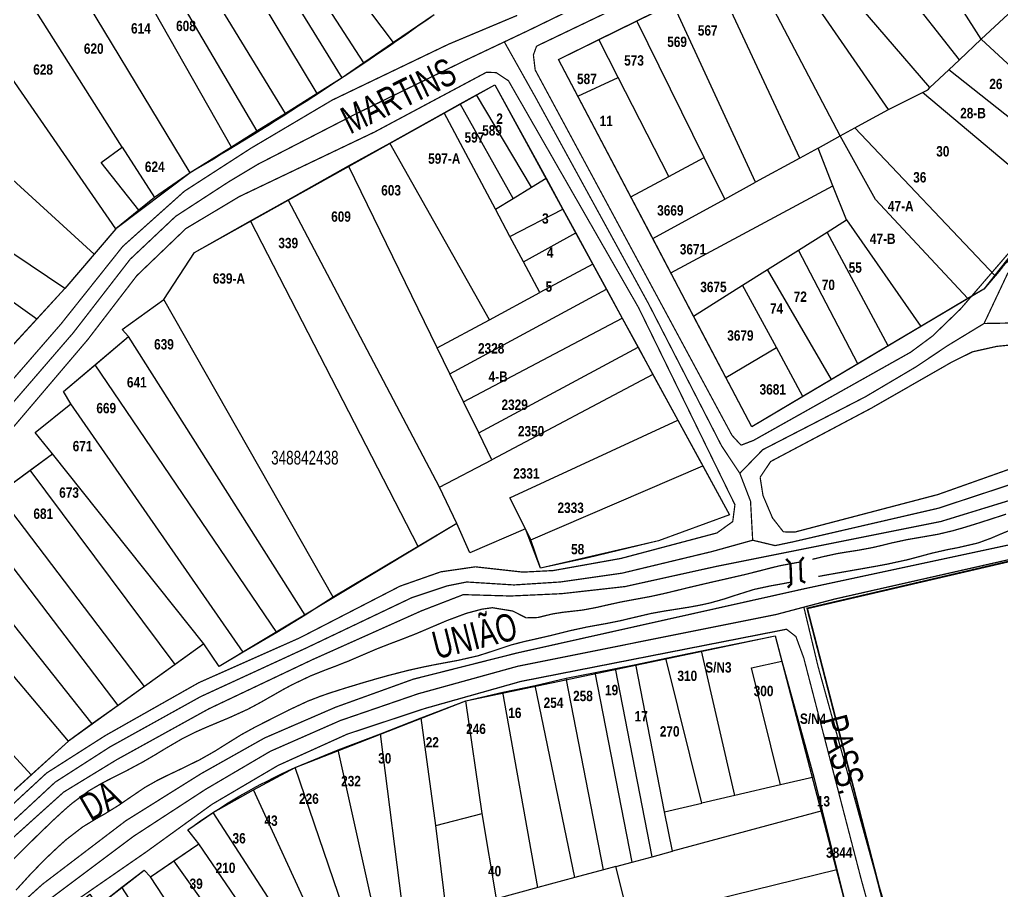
# Model space of a CAD drawing. Extents: x 203136 to 205923, y 4839890 to 4842982.
# Drawn here: x 205378 to 205520.8, y 4840300.8 to 4840427.4 of the extents above; entities that cross this region are included whole.
import ezdxf
from ezdxf.enums import TextEntityAlignment as Align

# ---------------------------------------------------------------- set-up
doc = ezdxf.new("R2010")
doc.units = 0
doc.header["$LTSCALE"] = 1.5
doc.header["$MEASUREMENT"] = 0
doc.linetypes.add('TRACO_13', pattern=[8, 5, -1, 1, -1])
doc.linetypes.add('TRACO_25', pattern=[8, 3, -1, 1, -1, 1, -1])
for name, color, linetype in [('CD_MALHA_LOTES', 40, 'CONTINUOUS'), ('CD_TXT_QUADRA', 7, 'CONTINUOUS'), ('HD-CURSO-PERENE', 170, 'CONTINUOUS'), ('HD-TXT-PERENE', 170, 'CONTINUOUS'), ('LM-LIM-SETOR-FISCAL', 7, 'CONTINUOUS'), ('RU-QUADRAS', 210, 'CONTINUOUS'), ('SV-EIXO-RUA-N-PAV', 6, 'CONTINUOUS'), ('SV-EIXO-RUA-PAV', 20, 'CONTINUOUS'), ('SV-PONTE-BUEIRO', 249, 'CONTINUOUS'), ('SV-RUA-NAO-PAV-S-GUIA-C-GUIA', 7, 'CONTINUOUS'), ('SV-RUA-PAVIM-S-GUIA-C-GUIA', 7, 'CONTINUOUS'), ('SV-TXT-RUA-N-PAV-S-GUIA-C-GUIA', 7, 'CONTINUOUS'), ('SV-TXT-RUA-PAV-S-GUIA-C-GUIA', 7, 'CONTINUOUS'), ('Th_NmrPort', 1, 'CONTINUOUS')]:
    doc.layers.add(name, color=color, linetype=linetype)
doc.styles.add('3488-42-2D_TXTB$0$ARIAL', font='ARIAL.TTF')
doc.styles.add('ARIAL', font='ARIAL.TTF')
doc.styles.get("Standard").update_dxf_attribs({"font": 'swisscbo.ttf'})
doc.linetypes.add('Limite', pattern='A,20,-3,[130,ltypeshp.shx,S=6.35,R=0,X=0,Y=0],-3,20', length=46)

msp = doc.modelspace()

# ---------------------------------------------------------------- linework, layer by layer
at = {"layer": 'CD_MALHA_LOTES', "linetype": 'Continuous', "flags": 128}
for points in [[(205517.7, 4840424.56), (205502.96, 4840447.72)], [(205428, 4840421.1), (205412.63, 4840444.85)], [(205424.86, 4840418.95), (205409.71, 4840443.43)], [(205514.52, 4840421.57), (205497.75, 4840442.93)], [(205421.19, 4840416.66), (205406.87, 4840440.47)], [(205510.24, 4840417.55), (205491.19, 4840439.67)], [(205416.58, 4840413.78), (205401.93, 4840437.76)], [(205504.19, 4840414.36), (205487.86, 4840438.06)], [(205402.73, 4840405.12), (205383.55, 4840436.93)], [(205497.17, 4840410.52), (205484.03, 4840435.66)], [(205432.31, 4840424.05), (205425.71, 4840432.84)], [(205491.32, 4840407.25), (205479.25, 4840433.14)], [(205399.79, 4840432.68), (205412.44, 4840411.2)], [(205392.89, 4840408.89), (205378.88, 4840430.98)], [(205408.77, 4840408.87), (205396.42, 4840430.66)], [(205467.66, 4840427.22), (205472.86, 4840429.77)], [(205484.91, 4840403.76), (205472.86, 4840429.77)], [(205391.97, 4840397), (205371.06, 4840427.19)], [(205438.2, 4840428.09), (205432.31, 4840424.05)], [(205462.13, 4840424.51), (205467.66, 4840427.22)], [(205477.42, 4840407.37), (205467.66, 4840427.22)], [(205517.7, 4840424.56), (205521.58, 4840428.2)], [(205459.07, 4840416.27), (205456.25, 4840421.62), (205462.13, 4840424.51)], [(205464.958295, 4840418.967544), (205462.13, 4840424.51)], [(205514.52, 4840421.57), (205517.7, 4840424.56)], [(205534.71, 4840408.81), (205517.7, 4840424.56)], [(205432.31, 4840424.05), (205428, 4840421.1)], [(205512.98, 4840420.12), (205514.52, 4840421.57)], [(205428, 4840421.1), (205424.86, 4840418.95)], [(205510.24, 4840417.55), (205512.98, 4840420.12)], [(205531.82, 4840405.17), (205512.98, 4840420.12)], [(205424.86, 4840418.95), (205421.19, 4840416.66)], [(205459.07, 4840416.27), (205464.958295, 4840418.967544)], [(205444.34, 4840416.45), (205447.04, 4840417.94)], [(205447.04, 4840417.94), (205454.46, 4840404.34)], [(205388.8, 4840393.3), (205363.38, 4840416.53)], [(205421.19, 4840416.66), (205416.58, 4840413.78)], [(205441.98, 4840415.14), (205444.34, 4840416.45)], [(205452.35, 4840403.06), (205444.34, 4840416.45)], [(205466.78, 4840401.63), (205459.07, 4840416.27)], [(205504.19, 4840414.36), (205509.15, 4840416.81)], [(205528.3, 4840400.75), (205509.15, 4840416.81)], [(205439.65, 4840413.84), (205441.98, 4840415.14)], [(205449.66, 4840401.42), (205441.98, 4840415.14)], [(205500.81, 4840412.52), (205504.19, 4840414.36)], [(205416.58, 4840413.78), (205412.44, 4840411.2)], [(205431.77, 4840409.47), (205439.65, 4840413.84)], [(205447.09, 4840399.86), (205439.65, 4840413.84)], [(205497.17, 4840410.52), (205499.3, 4840411.69)], [(205499.3, 4840411.69), (205500.81, 4840412.52)], [(205519.69, 4840390.18), (205499.3, 4840411.69)], [(205412.44, 4840411.2), (205408.77, 4840408.87)], [(205493.98, 4840408.7), (205497.17, 4840410.52)], [(205515.74, 4840386.86), (205502.33, 4840401.28), (205497.17, 4840410.52)], [(205389.82, 4840406.65), (205392.89, 4840408.89)], [(205392.89, 4840408.89), (205397.58, 4840401.56)], [(205408.77, 4840408.87), (205402.73, 4840405.12)], [(205425.76, 4840406.14), (205431.77, 4840409.47)], [(205446.25, 4840383.79), (205431.77, 4840409.47)], [(205493.98, 4840408.7), (205491.32, 4840407.25)], [(205496.14, 4840403.24), (205493.98, 4840408.7)], [(205384.55, 4840388.32), (205356.64, 4840407.07)], [(205472.29, 4840404.6), (205477.42, 4840407.37)], [(205480.41, 4840401.3), (205477.42, 4840407.37)], [(205491.32, 4840407.25), (205484.91, 4840403.76)], [(205395.29, 4840399.7), (205389.82, 4840406.65)], [(205417, 4840401.22), (205425.76, 4840406.14)], [(205438.66, 4840379.7), (205425.76, 4840406.14)], [(205402.73, 4840405.12), (205397.58, 4840401.56)], [(205452.35, 4840403.06), (205454.46, 4840404.34)], [(205454.46, 4840404.34), (205456.9, 4840399.85)], [(205466.78, 4840401.63), (205472.29, 4840404.6)], [(205380.49, 4840383.88), (205353.72, 4840402.96)], [(205449.66, 4840401.42), (205452.35, 4840403.06)], [(205472.57, 4840390.63), (205496.14, 4840403.24)], [(205480.41, 4840401.3), (205484.91, 4840403.76)], [(205498.13, 4840398.31), (205496.14, 4840403.24)], [(205397.58, 4840401.56), (205395.29, 4840399.7)], [(205447.09, 4840399.86), (205449.66, 4840401.42)], [(205469.95, 4840395.6), (205466.78, 4840401.63)], [(205411.54, 4840398.15), (205417, 4840401.22)], [(205438.96, 4840359.47), (205417, 4840401.22)], [(205469.95, 4840395.6), (205480.41, 4840401.3)], [(205395.29, 4840399.7), (205391.97, 4840397)], [(205449.2, 4840395.91), (205447.09, 4840399.86)], [(205449.2, 4840395.91), (205456.9, 4840399.85)], [(205456.9, 4840399.85), (205458.77, 4840396.43)], [(205403.39, 4840393.58), (205411.54, 4840398.15)], [(205435.87, 4840350.83), (205411.54, 4840398.15)], [(205495.29, 4840396.53), (205498.13, 4840398.31)], [(205498.13, 4840398.31), (205508.89, 4840382.8)], [(205391.97, 4840397), (205388.8, 4840393.3)], [(205451.17, 4840392.2), (205449.2, 4840395.91)], [(205451.17, 4840392.2), (205458.77, 4840396.43)], [(205458.77, 4840396.43), (205461.25, 4840391.87)], [(205491.15, 4840393.92), (205495.29, 4840396.53)], [(205504.15, 4840379.99), (205495.29, 4840396.53)], [(205472.57, 4840390.63), (205469.95, 4840395.6)], [(205388.8, 4840393.3), (205384.55, 4840388.32)], [(205398.94, 4840386.74), (205403.39, 4840393.58)], [(205486.61, 4840391.07), (205491.15, 4840393.92)], [(205499.74, 4840377.37), (205491.15, 4840393.92)], [(205453.55, 4840387.73), (205451.17, 4840392.2)], [(205461.25, 4840391.87), (205453.55, 4840387.73)], [(205461.25, 4840391.87), (205463.22, 4840388.25)], [(205475.89, 4840384.32), (205472.57, 4840390.63)], [(205483.01, 4840388.8), (205486.61, 4840391.07)], [(205495.93, 4840375.12), (205486.61, 4840391.07)], [(205519.69, 4840390.18), (205518.06, 4840388.23), (205515.74, 4840386.86)], [(205475.89, 4840384.32), (205483.01, 4840388.8)], [(205487.93, 4840379.75), (205483.01, 4840388.8)], [(205384.55, 4840388.32), (205380.49, 4840383.88)], [(205440.49, 4840375.94), (205463.22, 4840388.25)], [(205446.25, 4840383.79), (205453.55, 4840387.73)], [(205463.22, 4840388.25), (205465.52, 4840384.03)], [(205392.85, 4840382.4), (205398.94, 4840386.74)], [(205423.54, 4840343.51), (205398.94, 4840386.74)], [(205515.74, 4840386.86), (205508.89, 4840382.8)], [(205480.6, 4840375.39), (205475.89, 4840384.32)], [(205380.49, 4840383.88), (205376.66, 4840379.7)], [(205438.66, 4840379.7), (205446.25, 4840383.79)], [(205442.46, 4840371.89), (205465.52, 4840384.03)], [(205465.52, 4840384.03), (205467.83, 4840379.8)], [(205508.89, 4840382.8), (205504.15, 4840379.99)], [(205388.93, 4840377.25), (205393.81, 4840381.38)], [(205393.81, 4840381.38), (205392.85, 4840382.4)], [(205419.48, 4840340.9), (205393.81, 4840381.38)], [(205504.15, 4840379.99), (205499.74, 4840377.37)], [(205440.49, 4840375.94), (205438.66, 4840379.7)], [(205444.67, 4840367.36), (205467.83, 4840379.8)], [(205467.83, 4840379.8), (205469.99, 4840375.84)], [(205480.6, 4840375.39), (205487.93, 4840379.75)], [(205491.78, 4840372.66), (205487.93, 4840379.75)], [(205384.33, 4840373.36), (205388.93, 4840377.25)], [(205415.34, 4840338.38), (205388.93, 4840377.25)], [(205499.74, 4840377.37), (205495.93, 4840375.12)], [(205442.46, 4840371.89), (205440.49, 4840375.94)], [(205469.99, 4840375.84), (205446.58, 4840363.45)], [(205469.99, 4840375.84), (205473.6, 4840369.21)], [(205484.35, 4840368.26), (205480.6, 4840375.39)], [(205495.93, 4840375.12), (205491.78, 4840372.66)], [(205385.4, 4840371.56), (205384.33, 4840373.36)], [(205380.25, 4840367.43), (205385.4, 4840371.56)], [(205410.46, 4840335.49), (205385.4, 4840371.56)], [(205444.67, 4840367.36), (205442.46, 4840371.89)], [(205491.78, 4840372.66), (205484.35, 4840368.26)], [(205449.19, 4840357.94), (205473.6, 4840369.21)], [(205473.6, 4840369.21), (205477.22, 4840362.57)], [(205382.74, 4840364.31), (205380.25, 4840367.43)], [(205446.58, 4840363.45), (205444.67, 4840367.36)], [(205379.49, 4840361.93), (205382.74, 4840364.31)], [(205404.76, 4840336.69), (205382.74, 4840364.31)], [(205438.96, 4840359.47), (205446.58, 4840363.45)], [(205374.8, 4840358.49), (205379.49, 4840361.93)], [(205400.56, 4840333.69), (205379.49, 4840361.93)], [(205452.26, 4840351.81), (205477.22, 4840362.57)], [(205477.22, 4840362.57), (205481.1, 4840355.44)], [(205441.52, 4840354.19), (205438.96, 4840359.47)], [(205396.12, 4840330.51), (205374.8, 4840358.49)], [(205451.45, 4840353.44), (205449.19, 4840357.94)], [(205392.3, 4840327.77), (205371, 4840355.71)], [(205481.1, 4840355.44), (205470.79, 4840351.66)], [(205441.52, 4840354.19), (205435.87, 4840350.83)], [(205443.39, 4840349.92), (205441.52, 4840354.19)], [(205451.45, 4840353.44), (205443.39, 4840349.92)], [(205452.26, 4840351.81), (205451.45, 4840353.44)], [(205388.53, 4840325.08), (205366.72, 4840352.54)], [(205453.63, 4840347.7), (205452.26, 4840351.81)], [(205470.79, 4840351.66), (205460.57, 4840349.2)], [(205435.87, 4840350.83), (205423.54, 4840343.51)], [(205385.07, 4840322.56), (205362.99, 4840348.72)], [(205460.57, 4840349.2), (205453.63, 4840347.7)], [(205423.54, 4840343.51), (205419.48, 4840340.9)], [(205379.67, 4840317.67), (205356.88, 4840342.47)], [(205419.48, 4840340.9), (205415.34, 4840338.38)], [(205415.34, 4840338.38), (205410.46, 4840335.49)], [(205477.02, 4840335.71), (205487.74, 4840337.88)], [(205487.74, 4840337.88), (205488.72, 4840334.21)], [(205404.76, 4840336.69), (205400.56, 4840333.69)], [(205406.97, 4840333.42), (205404.76, 4840336.69)], [(205471.86, 4840334.63), (205477.02, 4840335.71)], [(205481.9, 4840314.69), (205477.02, 4840335.71)], [(205410.46, 4840335.49), (205406.97, 4840333.42)], [(205467.49, 4840333.72), (205471.86, 4840334.63)], [(205477.11, 4840313.58), (205471.86, 4840334.63)], [(205400.56, 4840333.69), (205396.12, 4840330.51)], [(205461.6, 4840332.53), (205464.55, 4840333.11)], [(205464.55, 4840333.11), (205467.49, 4840333.72)], [(205469.88, 4840305.78), (205464.55, 4840333.11)], [(205471.69, 4840312.33), (205467.49, 4840333.72)], [(205484.3, 4840333.25), (205488.72, 4840334.21)], [(205488.5, 4840316.21), (205484.3, 4840333.25)], [(205488.72, 4840334.21), (205493.36, 4840317.33)], [(205452.87, 4840330.67), (205457.38, 4840331.71)], [(205457.38, 4840331.71), (205461.6, 4840332.53)], [(205462.81, 4840303.87), (205457.38, 4840331.71)], [(205466.97, 4840304.99), (205461.6, 4840332.53)], [(205396.12, 4840330.51), (205392.3, 4840327.77)], [(205448.16, 4840329.69), (205452.87, 4840330.67)], [(205458.65, 4840302.75), (205452.87, 4840330.67)], [(205442.81, 4840328.43), (205448.16, 4840329.69)], [(205453.27, 4840301.29), (205448.16, 4840329.69)], [(205392.3, 4840327.77), (205388.53, 4840325.08)], [(205436.33, 4840325.94), (205442.81, 4840328.43)], [(205445.16, 4840312.05), (205442.81, 4840328.43)], [(205430.39, 4840323.65), (205436.33, 4840325.94)], [(205438.44, 4840310.33), (205436.33, 4840325.94)], [(205388.53, 4840325.08), (205385.07, 4840322.56)], [(205424.25, 4840321.29), (205430.39, 4840323.65)], [(205433.83, 4840296.6), (205430.39, 4840323.65)], [(205385.07, 4840322.56), (205379.67, 4840317.67)], [(205417.99, 4840318.75), (205424.25, 4840321.29)], [(205429.8, 4840296.47), (205424.25, 4840321.29)], [(205411.97, 4840315.52), (205417.99, 4840318.75)], [(205425.66, 4840296.34), (205417.99, 4840318.75)], [(205379.67, 4840317.67), (205375.4, 4840313.81)], [(205493.36, 4840317.33), (205488.5, 4840316.21)], [(205493.36, 4840317.33), (205494.58, 4840312.45)], [(205488.5, 4840316.21), (205481.9, 4840314.69)], [(205406.1, 4840312.21), (205411.97, 4840315.52)], [(205420.82, 4840296.24), (205411.97, 4840315.52)], [(205481.9, 4840314.69), (205477.11, 4840313.58)], [(205471.69, 4840312.33), (205477.11, 4840313.58)], [(205402.43, 4840309.67), (205406.1, 4840312.21)], [(205421.03, 4840289.16), (205406.1, 4840312.21)], [(205438.44, 4840310.33), (205445.16, 4840312.05)], [(205447.24, 4840299.66), (205445.16, 4840312.05)], [(205472.82, 4840306.57), (205471.69, 4840312.33)], [(205494.58, 4840312.45), (205472.82, 4840306.57)], [(205494.58, 4840312.45), (205496.69, 4840303.93)], [(205439.99, 4840297.71), (205438.44, 4840310.33)], [(205404.03, 4840307.66), (205402.43, 4840309.67)], [(205400.39, 4840305.18), (205404.03, 4840307.66)], [(205422.63, 4840280.42), (205404.03, 4840307.66)], [(205466.97, 4840304.99), (205469.88, 4840305.78)], [(205469.88, 4840305.78), (205472.82, 4840306.57)], [(205396.98, 4840302.85), (205400.39, 4840305.18)], [(205418.98, 4840279.13), (205400.39, 4840305.18)], [(205464.61, 4840304.35), (205462.81, 4840303.87)], [(205464.61, 4840304.35), (205466.97, 4840304.99)], [(205466.25, 4840297.82), (205464.61, 4840304.35)], [(205392.84, 4840301.34), (205396.06, 4840303.84)], [(205396.06, 4840303.84), (205396.98, 4840302.85)], [(205413.73, 4840277.28), (205396.98, 4840302.85)], [(205462.81, 4840303.87), (205458.65, 4840302.75)], [(205466.58, 4840296.54), (205496.69, 4840303.93)], [(205496.69, 4840303.93), (205498.48, 4840296.7)], [(205458.65, 4840302.75), (205453.27, 4840301.29)], [(205389.32, 4840298.61), (205392.84, 4840301.34)], [(205409.4, 4840275.75), (205392.84, 4840301.34)], [(205453.27, 4840301.29), (205447.24, 4840299.66)]]:
    msp.add_lwpolyline(points, dxfattribs=at)
at = {"layer": 'CD_MALHA_LOTES', "linetype": 'Continuous'}
msp.add_lwpolyline([(205472.29, 4840404.6), (205464.958295, 4840418.967544)], dxfattribs=at)
at = {"layer": 'CD_MALHA_LOTES', "linetype": 'Continuous', "flags": 128}
for points in [[(205509.15, 4840416.81, 0.1482851307), (205510.24, 4840417.55)], [(205528.3, 4840400.75, -0.0141863955), (205519.69, 4840390.18)]]:
    msp.add_lwpolyline(points, format="xyb", dxfattribs=at)
at = {"layer": 'HD-CURSO-PERENE', "const_width": 0.18}
for points in [[(205521.3, 4840355.55), (205518.446099, 4840354.627485), (205517.017034, 4840354.170714), (205514.973619, 4840353.542157), (205513.528946, 4840353.134372), (205511.41, 4840352.63), (205508.454525, 4840352.115421), (205506.975574, 4840351.86287), (205504.776989, 4840351.389238), (205503.31978, 4840351.030454), (205501.859516, 4840350.687398), (205499.722666, 4840350.292093), (205498.239065, 4840350.065262), (205496.758822, 4840349.821443), (205494.618317, 4840349.353218), (205493.161764, 4840348.990808)], [(205522.847123, 4840353.62334), (205520.536049, 4840352.670206), (205519.155024, 4840352.076409), (205517.21, 4840351.36), (205514.293179, 4840350.683474), (205512.81438, 4840350.40609), (205510.451436, 4840349.86551), (205509.003614, 4840349.472803), (205507.01, 4840348.94), (205504.079696, 4840348.300265), (205502.604257, 4840348.024744), (205500.432653, 4840347.638299), (205497.477949, 4840347.120875), (205495.482851, 4840346.768015), (205494.007393, 4840346.496364)], [(205491.41, 4840348.61), (205488.500662, 4840348.073101), (205487.042843, 4840347.719224), (205485.590005, 4840347.340447), (205483.242828, 4840346.751784), (205480.319402, 4840346.07965), (205478.327795, 4840345.626851), (205475.406892, 4840344.942434), (205473.112317, 4840344.382053), (205471.653488, 4840344.030498), (205469.7, 4840343.6), (205466.752837, 4840343.05618), (205465.277211, 4840342.778716), (205463.229799, 4840342.328281), (205461.762888, 4840341.992083), (205459.79, 4840341.62), (205456.842272, 4840341.285611), (205455.343486, 4840341.049282), (205453.286649, 4840340.536704), (205451.56, 4840340.49), (205449.61, 4840341.48), (205446.658333, 4840341.959682), (205445.118699, 4840341.743446), (205442.855287, 4840341.137041), (205440.060956, 4840340.090228), (205438.13523, 4840339.272923), (205436.755896, 4840338.681032), (205435.369004, 4840338.101295), (205433.419429, 4840337.338942), (205432.015244, 4840336.811219), (205429.98, 4840336.02), (205427.22311, 4840334.838156), (205425.844153, 4840334.246851), (205423.770927, 4840333.42751), (205422.366233, 4840332.899462), (205420.26, 4840332.06), (205417.553739, 4840330.76799), (205416.231205, 4840330.0563), (205414.257433, 4840328.93184), (205412.954708, 4840328.186666), (205411.13, 4840327.21), (205408.401815, 4840325.968694), (205407.015427, 4840325.391122), (205404.856277, 4840324.484303), (205403.486354, 4840323.870702), (205401.62, 4840322.94), (205399.031193, 4840321.42615), (205397.750858, 4840320.642598), (205395.880985, 4840319.550894), (205393.234983, 4840318.136752), (205391.264495, 4840317.148667), (205389.92814, 4840316.462219), (205388, 4840315.34), (205385.596857, 4840313.548128), (205384.459258, 4840312.56352), (205382.888431, 4840311.118975), (205380.728419, 4840309.038985), (205379.191266, 4840307.528023), (205378.126977, 4840306.47084), (205377.069634, 4840305.406493)], [(205490.07, 4840345.68), (205488.594519, 4840345.401554), (205487.115477, 4840345.139843), (205484.69, 4840344.62), (205481.830076, 4840343.719626), (205480.405444, 4840343.244878), (205478.291238, 4840342.652439), (205476.825792, 4840342.32952), (205475.348985, 4840342.056107), (205473.166076, 4840341.709833), (205471.683469, 4840341.479275), (205469.7, 4840341.12), (205466.780134, 4840340.433623), (205465.320662, 4840340.084898), (205463.328116, 4840339.68034), (205461.850836, 4840339.417329), (205460.374993, 4840339.149024), (205458.068121, 4840338.648274), (205455.156625, 4840337.922601), (205452.844613, 4840337.392963), (205451.379708, 4840337.066465), (205449.42, 4840336.56), (205446.572689, 4840335.6119), (205444.6, 4840334.98), (205441.677674, 4840334.311823), (205440.199992, 4840334.039953), (205438.174602, 4840333.661566), (205436.704138, 4840333.364638), (205434.36, 4840332.84), (205431.455097, 4840332.090997), (205430.010076, 4840331.687327), (205428.020061, 4840331.110793), (205425.148816, 4840330.241541), (205423.169933, 4840329.611327), (205421.749842, 4840329.124538), (205419.83, 4840328.38), (205417.114361, 4840327.110197), (205415.77536, 4840326.43074), (205413.548149, 4840325.305803), (205412.210509, 4840324.625683), (205410.17, 4840323.51), (205407.623268, 4840321.923113), (205406.353291, 4840321.124112), (205404.125354, 4840319.86172), (205401.430198, 4840318.541094), (205399.26237, 4840317.513745), (205397.920641, 4840316.839438), (205396.14, 4840315.83), (205393.659593, 4840314.145063), (205392.426304, 4840313.288939), (205390.339134, 4840312.003664), (205389.03137, 4840311.265104), (205387.13, 4840310.11), (205384.756857, 4840308.278831), (205383.634784, 4840307.276523), (205382.160089, 4840305.885828), (205381.091169, 4840304.83332), (205379.47, 4840303.15), (205377.450844, 4840300.931009)]]:
    msp.add_lwpolyline(points, dxfattribs=at)
at = {"layer": 'LM-LIM-SETOR-FISCAL', "linetype": 'Limite', "ltscale": 0.1, "flags": 128}
msp.add_lwpolyline([(205796.637551, 4840879.134685, 0.25, 0.25, 0), (205808.48727, 4840856.309356, 0.25, 0.25, 0), (205816.796096, 4840831.429166, 0.25, 0.25, 0), (205829.551494, 4840801.498184, 0.25, 0.25, 0), (205834.603136, 4840789.879406, 0.25, 0.25, 0), (205840.59, 4840778.23, 0.25, 0.25, 0), (205847.483918, 4840761.167439, 0.25, 0.25, 0), (205854.08, 4840746.99, 0.25, 0.25, 0), (205877.51, 4840691.54, 0.25, 0.25, 0), (205884.885858, 4840672.908494, 0.25, 0.25, 0), (205901.13444, 4840629.162311, 0.25, 0.25, 0), (205904.259167, 4840621.03802, 0.25, 0.25, 0), (205906.967264, 4840612.705414, 0.25, 0.25, 0), (205909.675361, 4840602.289656, 0.25, 0.25, 0), (205911.34, 4840594.51, 0.25, 0.25, 0), (205912.69, 4840584.83, 0.25, 0.25, 0), (205913.98, 4840572.23, 0.25, 0.25, 0), (205913.32, 4840564.48, 0.25, 0.25, 0), (205914.03, 4840545.8, 0.25, 0.25, 0), (205913.91, 4840549.03, 0.25, 0.25, 0), (205914.63, 4840531, 0.25, 0.25, 0), (205917.39, 4840498.82, 0.25, 0.25, 0), (205919.73, 4840454.56, 0.25, 0.25, 0), (205923.14, 4840407.79, 0.25, 0.25, 0), (205897.79, 4840407.51, 0.25, 0.25, 0), (205858.91, 4840407.06, 0.25, 0.25, 0), (205796.08, 4840405.24, 0.25, 0.25, 0), (205764.26, 4840405.98, 0.25, 0.25, 0), (205736.74, 4840400.96, 0.25, 0.25, 0), (205726.05, 4840399.81, 0.25, 0.25, 0), (205697.41, 4840396.68, 0.25, 0.25, 0), (205662.09, 4840393.46, 0.25, 0.25, 0), (205636.95, 4840391.19, 0.25, 0.25, 0), (205616.4, 4840390.16, 0.25, 0.25, 0), (205576.04, 4840387.63, 0.25, 0.25, 0), (205567, 4840387.4, 0.25, 0.25, 0), (205549.68, 4840367.85, 0.25, 0.25, 0), (205538.067517, 4840352.483878, 0.25, 0.25, 0), (205492.4, 4840341.86, 0.25, 0.25, 0), (205506.65, 4840286.68, 0.25, 0.25, 0), (205534.31, 4840190.98, 0.25, 0.25, 0), (205544.65, 4840144.32, 0.25, 0.25, 0), (205560.85, 4840102.55, 0.25, 0.25, 0), (205560.78, 4840096.06, 0.25, 0.25, 0), (205552, 4840082.31, 0.25, 0.25, 0), (205542.1, 4840064.81, 0.25, 0.25, 0), (205533.33, 4840045.06, 0.25, 0.25, 0), (205512.8, 4840009.23, 0.25, 0.25, 0), (205504.55, 4839990.93, 0.25, 0.25, 0), (205495.61, 4839960.4, 0.25, 0.25, 0), (205494.7, 4839946.99, 0.25, 0.25, 0), (205488.84, 4839943.92, 0.25, 0.25, 0), (205481.22, 4839947.04, 0.25, 0.25, 0), (205441.48, 4839954.26, 0.25, 0.25, 0), (205421.36, 4839957.89, 0.25, 0.25, 0), (205314.35, 4839973.26, 0.25, 0.25, 0), (205291.86, 4839974.37, 0.25, 0.25, 0), (205200.91, 4839976.33, 0.25, 0.25, 0), (205183.28, 4839976.72, 0.25, 0.25, 0), (205166.57, 4839976.23, 0.25, 0.25, 0), (205097.95, 4839974.93, 0.25, 0.25, 0), (205037.73, 4839972.91, 0.25, 0.25, 0), (204995.55, 4839971.58, 0.25, 0.25, 0), (204940.72, 4839991.63, 0.25, 0.25, 0), (204932.09, 4839998.44, 0.25, 0.25, 0), (204928.74, 4839994.95, 0.25, 0.25, 0), (204913.47, 4839976.19, 0.25, 0.25, 0), (204908.3, 4839968.72, 0.25, 0.25, 0), (204905.09, 4839962.5, 0.25, 0.25, 0), (204893.29, 4839968.65, 0.25, 0.25, 0), (204883.26, 4839970.95, 0.25, 0.25, 0), (204868.8, 4839976.99, 0.25, 0.25, 0), (204861.053542, 4839982.681503, 0.25, 0.25, 0), (204800.909102, 4839981.356998, 0.25, 0.25, 0), (204731.877092, 4839979.439442, 0.25, 0.25, 0), (204696.03, 4839979.76, 0.25, 0.25, 0), (204664.74, 4839978.06, 0.25, 0.25, 0), (204636.84, 4839977.55, 0.25, 0.25, 0), (204557.699106, 4839978.800257, 0.25, 0.25, 0), (204516.152063, 4839974.32596, 0.25, 0.25, 0), (204352.520633, 4839956.428773, 0.25, 0.25, 0), (204250.25099, 4839944.923438, 0.25, 0.25, 0), (204195.281056, 4839939.809956, 0.25, 0.25, 0), (204097.805302, 4839928.943806, 0.25, 0.25, 0), (204039.000257, 4839922.551953, 0.25, 0.25, 0), (204030.690849, 4839922.551953, 0.25, 0.25, 0), (203988.15, 4839917.93, 0.18, 0.18, 0), (203988.14, 4839917.59, 0.25, 0.25, 0), (203919.472612, 4839909.768248, 0.25, 0.25, 0), (203890.070089, 4839906.572321, 0.25, 0.25, 0), (203815.393881, 4839897.540816, 0.25, 0.25, 0), (203772.628171, 4839890.109255, 0.25, 0.25, 0), (203777.302692, 4839897.541428, 0.25, 0.25, 0), (203783.27, 4839903.66, 0.25, 0.25, 0), (203892.75, 4840066.08, 0.25, 0.25, 0), (203872.83, 4840076.81, 0.25, 0.25, 0), (203836.8, 4840099.66, 0.25, 0.25, 0), (203772.86, 4840143.28, 0.25, 0.25, 0), (203681.29, 4840204.82, 0.25, 0.25, 0), (203664.64, 4840215.67, 0.25, 0.25, 0), (203605.82, 4840255.28, 0.25, 0.25, 0), (203559.67, 4840284.61, 0.25, 0.25, 0), (203528.03, 4840306, 0.25, 0.25, 0), (203497.1, 4840325.04, 0.25, 0.25, 0), (203475.133068, 4840329.93495, 0.25, 0.25, 0)], format="xyseb", dxfattribs=at)
at = {"layer": 'RU-QUADRAS', "color": 6, "linetype": 'Continuous'}
msp.add_lwpolyline([(205456.25, 4840421.62), (205472.82, 4840429.75), (205487.81, 4840438.03), (205497.56, 4840442.75), (205516.7, 4840459.68, 0.026141023), (205536.15, 4840486.37), (205554.08, 4840526.21), (205556.38, 4840525.79), (205596.12, 4840501.1), (205605.24, 4840495.96, -0.01555071), (205573, 4840453.39, 0.0180792945), (205518.06, 4840388.23), (205484.35, 4840368.26)], format="xyb", close=True, dxfattribs=at)
for points in [[(205438.2, 4840428.09, -0.0210712142), (205402.73, 4840405.12), (205391.97, 4840397), (205384.55, 4840388.32), (205332.94, 4840332.29), (205298.21, 4840297.71, 0.0175042485), (205243.94, 4840245.38), (205195.44, 4840286.89), (205171.14, 4840306.33), (205136.56, 4840329.25), (205012.24, 4840409.76), (205023.25, 4840426.52), (205027.15, 4840424.04), (205034.13, 4840434.64)], [(205375.19, 4840289.66), (205388.16, 4840300.34), (205389.32, 4840298.61), (205396.06, 4840303.84), (205396.98, 4840302.85), (205404.03, 4840307.66), (205402.43, 4840309.67, -0.0513086859), (205417.99, 4840318.75), (205442.81, 4840328.43), (205487.74, 4840337.88), (205502.38, 4840281.93, -0.0134080031), (205445.91, 4840258.27), (205440.48, 4840283.76), (205441.94, 4840284.09), (205439.99, 4840297.71), (205433.83, 4840296.6, 0.0266384828), (205443.4, 4840257.53, -0.0328409466), (205408.49, 4840249.35), (205392.26, 4840240.15, 0.0866414712), (205376.09, 4840226.81, 0.0277186981)]]:
    msp.add_lwpolyline(points, format="xyb", dxfattribs=at)
msp.add_lwpolyline([(205345.38, 4840330.68), (205366.72, 4840352.54), (205382.74, 4840364.31), (205380.25, 4840367.43), (205385.4, 4840371.56), (205384.33, 4840373.36), (205393.81, 4840381.38), (205392.85, 4840382.4), (205398.94, 4840386.74), (205403.39, 4840393.58), (205447.04, 4840417.94), (205481.1, 4840355.44), (205470.79, 4840351.66), (205453.63, 4840347.7), (205451.45, 4840353.44), (205443.39, 4840349.92), (205441.52, 4840354.19), (205406.97, 4840333.42), (205404.76, 4840336.69), (205385.07, 4840322.56), (205367.02, 4840306.22)], close=True, dxfattribs=at)
at = {"layer": 'SV-EIXO-RUA-N-PAV', "const_width": 0.18}
for points in [[(205604.336501, 4840489.596678), (205593.945838, 4840476.504442), (205577.320777, 4840455.255536), (205568.696526, 4840444.553153), (205561.059389, 4840435.357416), (205542.564009, 4840414.056557), (205521.522916, 4840390.521705), (205518.093997, 4840383.248241), (205512.794759, 4840380.027135), (205508.222867, 4840376.96189), (205500.845496, 4840372.597811), (205485.934895, 4840364.90872), (205482.609882, 4840361.479801), (205484.168482, 4840357.427443), (205484.480202, 4840351.764531)], [(205451.838118, 4840425.790309), (205442.987455, 4840421.597889), (205426.590437, 4840413.58571), (205412.569123, 4840406.365432), (205408.376703, 4840403.84998), (205400.644019, 4840398.819077), (205394.029312, 4840392.57703), (205385.737638, 4840381.86307), (205373.952281, 4840368.214415), (205354.387657, 4840347.112571), (205327.043766, 4840317.998547), (205309.647678, 4840301.199094), (205279.203602, 4840271.136614), (205252.60503, 4840242.20892), (205248.750434, 4840236.880657), (205246.320331, 4840235.31971), (205229.460028, 4840216.550005)], [(205448.398411, 4840424.160974), (205452.943628, 4840416.073894), (205469.376996, 4840386.065136), (205479.95151, 4840365.487702), (205482.609882, 4840361.479801)], [(205518.093997, 4840383.248241), (205527.465377, 4840383.421507), (205539.611779, 4840382.707013), (205544.613239, 4840381.420923)], [(205522.749715, 4840360.128995), (205511.460706, 4840356.413625), (205490.454576, 4840351.555064), (205487.739497, 4840350.983469), (205484.480202, 4840351.764531), (205478.593971, 4840350.126076), (205465.518727, 4840346.982301), (205456.516099, 4840345.696211), (205449.799853, 4840345.267515), (205442.940709, 4840345.696211), (205440.082732, 4840345.124616), (205434.938373, 4840343.40983), (205419.648197, 4840336.121988), (205404.286571, 4840329.048496), (205391.139877, 4840321.760654), (205383.137541, 4840316.616296), (205373.277521, 4840307.47077)], [(205522.373608, 4840349.095782), (205496.381262, 4840343.215161), (205491.91199, 4840342.039037), (205487.913167, 4840340.980525), (205450.335996, 4840333.453329), (205435.869668, 4840329.454507), (205424.578875, 4840325.573297), (205414.4054, 4840321.104025), (205404.996406, 4840315.57624), (205394.528899, 4840308.75472), (205382.532432, 4840299.757369), (205373.123438, 4840291.406887), (205366.360723, 4840283.409241), (205349.659758, 4840261.827361), (205344.367199, 4840257.475701), (205338.486578, 4840251.477467), (205334.605368, 4840244.773559), (205331.488638, 4840236.246658), (205327.489816, 4840227.072889), (205311.72975, 4840198.199038), (205305.966741, 4840186.20257), (205293.617437, 4840158.269619), (205291.85325, 4840154.388408), (205290.247161, 4840150.948308)], [(205491.916303, 4840342.040172), (205493.959868, 4840333.495981), (205502.374265, 4840303.103682), (205505.890729, 4840291.361202), (205506.644257, 4840288.97503), (205506.141905, 4840284.453861), (205506.016317, 4840281.565337), (205508.276901, 4840278.927988), (205509.407194, 4840276.039464), (205516.816887, 4840249.979951), (205518.449531, 4840239.807321), (205521.714819, 4840232.58601)]]:
    msp.add_lwpolyline(points, dxfattribs=at)
at = {"layer": 'SV-EIXO-RUA-PAV', "const_width": 0.18}
msp.add_lwpolyline([(205549.966218, 4840537.469246), (205547.844523, 4840532.557257), (205537.875881, 4840510.104522), (205528.559394, 4840490.213821), (205521.711775, 4840477.58998), (205514.35175, 4840465.758041), (205507.364384, 4840457.978774), (205500.190689, 4840452.109386), (205493.016993, 4840446.519494), (205485.237726, 4840442.04758), (205463.623475, 4840431.519949), (205451.838118, 4840425.790309)], dxfattribs=at)
at = {"layer": 'SV-PONTE-BUEIRO', "linetype": 'Continuous', "const_width": 0.35}
for points in [[(205489.35, 4840349.06), (205489.97, 4840348.37), (205490.08, 4840345.42), (205489.58, 4840344.88)], [(205492.13, 4840345.6), (205491.51, 4840345.91), (205491.41, 4840348.71), (205491.89, 4840349.31)]]:
    msp.add_lwpolyline(points, dxfattribs=at)
at = {"layer": 'SV-RUA-NAO-PAV-S-GUIA-C-GUIA', "linetype": 'TRACO_13', "const_width": 0.18}
for points in [[(205482.79, 4840365.57), (205484.61, 4840366.27), (205507.42, 4840379.07), (205510.61, 4840381.43), (205514.68, 4840385.36), (205559.21, 4840437.06), (205566.62, 4840445.86), (205575.54, 4840457.04), (205592.23, 4840477.76), (205602.73, 4840490.93)], [(205519.97, 4840379.93), (205516.43, 4840379.14), (205513.35, 4840377.61), (205501.72, 4840370.95), (205487.09, 4840363.2), (205485.56, 4840360.91)]]:
    msp.add_lwpolyline(points, dxfattribs=at)
at = {"layer": 'SV-RUA-NAO-PAV-S-GUIA-C-GUIA', "linetype": 'TRACO_25', "const_width": 0.18}
for points in [[(205450.27, 4840428.01), (205440.29, 4840423.82), (205423.4, 4840415.71), (205411.58, 4840408.71), (205401.92, 4840402.47), (205392.95, 4840394.44), (205384.01, 4840383.21), (205372.24, 4840369.65), (205352.71, 4840348.04), (205325.15, 4840319.91), (205277.05, 4840273.04), (205248.65, 4840241.43), (205246.98, 4840240.83), (205245.43, 4840242.01), (205236.22, 4840249.56)], [(205453.08, 4840423.54), (205452.62, 4840422.26), (205452.88, 4840420.08), (205481.48, 4840366.99), (205482.79, 4840365.57)], [(205429.53, 4840411.06), (205445.79, 4840419.74), (205447.21, 4840419.7), (205449, 4840418.51), (205467.9, 4840385.55), (205481.9, 4840356.92), (205481.58, 4840354.47), (205479.28, 4840352.82), (205465.35, 4840349.12), (205455.52, 4840347.36), (205451.11, 4840347.13), (205444.19, 4840347.9), (205439.16, 4840347.17), (205433.24, 4840345.09), (205418.67, 4840337.58), (205404.01, 4840331.07), (205390.45, 4840323.4), (205381.89, 4840317.94), (205371.93, 4840308.73), (205366.86, 4840302.9), (205341.09, 4840329.55)], [(205341.09, 4840329.55), (205356.45, 4840346.07), (205376.19, 4840367.17), (205387.88, 4840380.92), (205395, 4840390.2), (205402.13, 4840397.04), (205409.9, 4840401.69), (205429.53, 4840411.06)], [(205519.97, 4840379.93), (205527.84, 4840380.7), (205538.52, 4840380.2), (205540.17, 4840379.39), (205540.17, 4840377.65), (205538.83, 4840374.73), (205534.04, 4840369.4), (205528.94, 4840365.57), (205522.02, 4840362.17), (205511.39, 4840358.4), (205490.65, 4840352.96), (205488.94, 4840352.98), (205487.36, 4840355), (205485.98, 4840358.25), (205485.56, 4840360.91)], [(205374.63, 4840306.4), (205384.37, 4840315.17), (205392.08, 4840319.88), (205405.44, 4840327.26), (205420.53, 4840334.42), (205436.37, 4840341.51), (205442.44, 4840343.86), (205449.3, 4840343.66), (205456.73, 4840344), (205465.93, 4840345.03), (205479.1, 4840347.94), (205511.84, 4840354.49), (205523.86, 4840358.18)], [(205522.35, 4840351.22), (205492.19, 4840344.76), (205450.23, 4840335.38), (205435.18, 4840331.58), (205423.87, 4840327.5), (205413.57, 4840323.04), (205404.32, 4840317.84), (205393.39, 4840311), (205381.3, 4840301.79), (205371.78, 4840293.17)], [(205383.93, 4840297.87), (205396.35, 4840306.47), (205405.93, 4840313.4), (205415.53, 4840319.05), (205425.59, 4840323.6), (205436.82, 4840327.31), (205450.79, 4840331.25), (205489.4, 4840338.83), (205490.76, 4840337.77), (205491.9, 4840334.66), (205500.24, 4840302.52), (205503.93, 4840289.18)]]:
    msp.add_lwpolyline(points, dxfattribs=at)
at = {"layer": 'SV-RUA-PAVIM-S-GUIA-C-GUIA', "linetype": 'Continuous', "const_width": 0.18}
msp.add_lwpolyline([(205602.73, 4840490.93), (205606.32, 4840495.13), (205606.32, 4840496.41), (205605.21, 4840497.73), (205563.65, 4840525.24), (205552.72, 4840532.46), (205551.33, 4840532.58), (205549.86, 4840530.66), (205537.7, 4840503.39), (205530.8, 4840488.71), (205523.96, 4840476.33), (205516.57, 4840464.72), (205509.78, 4840456.22), (205502.32, 4840449.92), (205495.06, 4840444.8), (205486.81, 4840439.7), (205453.08, 4840423.54)], dxfattribs=at)

# ---------------------------------------------------------------- texts
at = {"layer": 'CD_TXT_QUADRA', "style": 'ARIAL', "width": 0.7}
msp.add_text('348842438', height=2, dxfattribs=at).set_placement((205414.52, 4840362.76))
at = {"layer": 'HD-TXT-PERENE', "style": 'ARIAL', "width": 0.7}
for s, rotation, p in [('UNIÃO', 14, (205438.56, 4840334.46)), ('DA', 30, (205388.3, 4840310.88))]:
    msp.add_text(s, height=4, rotation=rotation, dxfattribs=at).set_placement(p)
at = {"layer": 'SV-TXT-RUA-N-PAV-S-GUIA-C-GUIA', "style": '3488-42-2D_TXTB$0$ARIAL', "width": 0.7}
msp.add_text('PASS.', height=4, rotation=285, dxfattribs=at).set_placement((205494.201199, 4840325.692379))
at = {"layer": 'SV-TXT-RUA-PAV-S-GUIA-C-GUIA', "style": 'ARIAL', "width": 0.7}
msp.add_text('MARTINS', height=4, rotation=26, dxfattribs=at).set_placement((205425.98, 4840410.7))
at = {"layer": 'Th_NmrPort', "color": 1}
for s, p in [('608', (205400.70978, 4840426.48133)), ('614', (205394.159885, 4840426.125705)), ('567', (205476.509094, 4840425.824209)), ('569', (205472.06296, 4840424.167959)), ('620', (205387.309885, 4840423.185705)), ('573', (205465.806489, 4840421.466232)), ('628', (205379.950119, 4840420.148081)), ('587', (205458.959094, 4840418.784209)), ('26', (205518.859437, 4840418.04611)), ('28-B', (205514.629437, 4840413.81611)), ('2', (205447.229885, 4840413.005705)), ('11', (205462.249094, 4840412.674209)), ('589', (205445.179885, 4840411.305705)), ('597', (205442.619885, 4840410.275705)), ('30', (205511.146632, 4840408.267934)), ('597-A', (205437.329885, 4840407.205705)), ('624', (205396.171919, 4840406.020119)), ('36', (205507.802911, 4840404.490552)), ('603', (205430.509885, 4840402.605705)), ('3669', (205470.605791, 4840399.679094)), ('47-A', (205504.131656, 4840400.309406)), ('609', (205423.237761, 4840398.783606)), ('3', (205453.879885, 4840398.505705)), ('339', (205415.567761, 4840394.943606)), ('47-B', (205501.508523, 4840395.568039)), ('4', (205454.569885, 4840393.555705)), ('3671', (205473.895791, 4840394.039094)), ('55', (205498.429094, 4840391.374209)), ('639-A', (205406.03978, 4840389.79133)), ('5', (205454.389885, 4840388.615705)), ('3675', (205476.865791, 4840388.559094)), ('70', (205494.519094, 4840388.864209)), ('72', (205490.439094, 4840387.144209)), ('74', (205486.999094, 4840385.424209)), ('3679', (205480.785791, 4840381.509094)), ('639', (205397.50978, 4840380.23133)), ('2328', (205444.575791, 4840379.639094)), ('4-B', (205446.105791, 4840375.539094)), ('641', (205393.565177, 4840374.706203)), ('3681', (205485.485791, 4840373.679094)), ('669', (205389.125177, 4840370.956203)), ('2329', (205447.985791, 4840371.449094)), ('2350', (205450.375791, 4840367.609094)), ('671', (205385.684885, 4840365.438542)), ('2331', (205449.685791, 4840361.469094)), ('673', (205383.724674, 4840358.687432)), ('2333', (205456.122767, 4840356.480668)), ('681', (205379.974674, 4840355.617432)), ('58', (205458.094919, 4840350.464589)), ('310', (205473.548554, 4840332.067271)), ('S/N3', (205477.588554, 4840333.297271)), ('19', (205463.028554, 4840329.997271)), ('300', (205484.628554, 4840329.867271)), ('254', (205454.108554, 4840328.157271)), ('258', (205458.388554, 4840329.137271)), ('16', (205448.968554, 4840326.687271)), ('17', (205467.318554, 4840326.197271)), ('S/N4', (205491.348554, 4840325.837271)), ('246', (205442.848554, 4840324.367271)), ('270', (205470.988554, 4840323.997271)), ('22', (205436.978554, 4840322.407271)), ('30', (205430.068554, 4840320.087271)), ('232', (205424.688554, 4840316.777271)), ('226', (205418.568554, 4840314.217271)), ('13', (205493.798554, 4840313.847271)), ('43', (205413.548554, 4840311.027271)), ('36', (205408.908554, 4840308.467271)), ('3844', (205495.148554, 4840306.387271)), ('210', (205406.458554, 4840304.177271)), ('40', (205446.028554, 4840303.697271)), ('39', (205402.668554, 4840301.857271))]:
    msp.add_text(s, height=1.5, dxfattribs=at).set_placement(p, align=Align.MIDDLE_LEFT)

doc.saveas('drawing.dxf')
